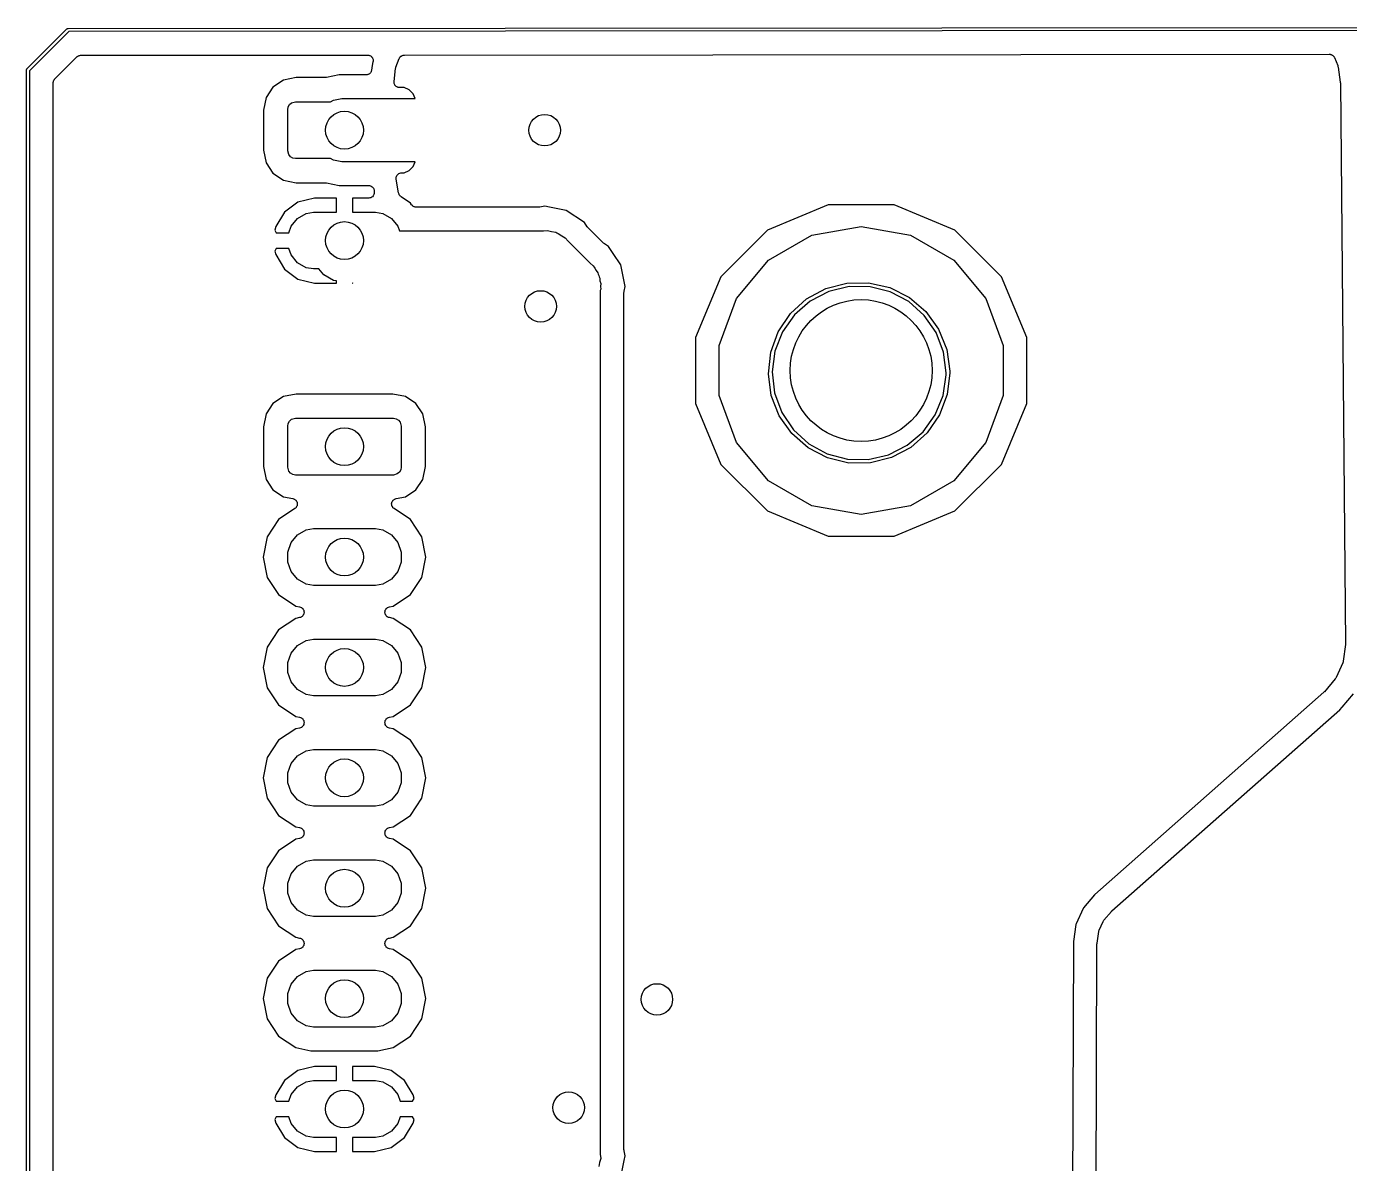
# Model space of a CAD drawing. Extents: x 81 to 161, y -172 to -32.
# Drawn here: x 81.48 to 123.44, y -67.94 to -31.89 of the extents above; entities that cross this region are included whole.
import ezdxf

# ---------------------------------------------------------------- set-up
doc = ezdxf.new("R2010")
doc.units = 0
doc.header["$MEASUREMENT"] = 0
doc.layers.add('BLACK', color=7, linetype='CONTINUOUS')

msp = doc.modelspace()

# ---------------------------------------------------------------- linework, layer by layer
at = {"layer": 'BLACK', "linetype": 'CONTINUOUS'}
for p, q in [((81.5002, -33.2371), (82.7671, -31.9702)), ((82.8247, -32.054), (81.584, -33.2947)), ((82.7671, -31.9702), (82.7713, -31.9651)), ((82.7713, -31.9651), (82.7771, -31.9618)), ((82.7771, -31.9618), (82.7825, -31.958)), ((82.7825, -31.958), (82.7847, -31.9574)), ((82.7847, -31.9574), (82.7866, -31.9563)), ((82.7866, -31.9563), (82.7931, -31.9551)), ((82.7931, -31.9551), (82.7996, -31.9534)), ((82.7996, -31.9534), (82.8062, -31.954)), ((82.8062, -31.954), (160.081, -31.8905)), ((160.063, -31.9905), (82.8247, -32.054)), ((82.3853, -33.5541), (83.0844, -32.8549)), ((83.0844, -32.8549), (83.0907, -32.8506)), ((83.0907, -32.8506), (83.0956, -32.8447)), ((83.0956, -32.8447), (83.1155, -32.8332)), ((83.1155, -32.8332), (83.1342, -32.8201)), ((83.1342, -32.8201), (83.1416, -32.8181)), ((83.1416, -32.8181), (83.1482, -32.8143)), ((83.1482, -32.8143), (83.1708, -32.8103)), ((83.1708, -32.8103), (83.1929, -32.8043)), ((83.1929, -32.8043), (83.2005, -32.805)), ((83.2005, -32.805), (83.208, -32.8037)), ((83.208, -32.8037), (92.3008, -32.7962)), ((92.3008, -32.7962), (92.3071, -32.7973)), ((92.3071, -32.7973), (92.3134, -32.7966)), ((92.3134, -32.7966), (92.3368, -32.8025)), ((92.3368, -32.8025), (92.3606, -32.8067)), ((92.3606, -32.8067), (92.3662, -32.8099)), ((92.3662, -32.8099), (92.3724, -32.8115)), ((92.3724, -32.8115), (92.3924, -32.825)), ((92.3924, -32.825), (92.4133, -32.837)), ((92.4133, -32.837), (92.4174, -32.8419)), ((92.4174, -32.8419), (92.4227, -32.8455)), ((92.4227, -32.8455), (92.4368, -32.8651)), ((92.4426, -33.1254), (92.4256, -33.2739)), ((92.4368, -32.8651), (92.4524, -32.8836)), ((92.4706, -33.0139), (92.4426, -33.1254)), ((92.4524, -32.8836), (92.4546, -32.8896)), ((92.4546, -32.8896), (92.4583, -32.8948)), ((92.4583, -32.8948), (92.4649, -32.918)), ((92.4649, -32.918), (92.4732, -32.9407)), ((92.4711, -33.0075), (92.4706, -33.0139)), ((92.4733, -33.0014), (92.4711, -33.0075)), ((92.4732, -32.9407), (92.4732, -32.9471)), ((92.4732, -32.9471), (92.475, -32.9532)), ((92.475, -32.9532), (92.4732, -32.9773)), ((92.4732, -32.9773), (92.4733, -33.0014)), ((93.1977, -33.1773), (93.3058, -32.9055)), ((93.3058, -32.9055), (93.3125, -32.8948)), ((93.3125, -32.8948), (93.3168, -32.8829)), ((93.3168, -32.8829), (93.3283, -32.8691)), ((93.3283, -32.8691), (93.3378, -32.8538)), ((93.3378, -32.8538), (93.3477, -32.846)), ((93.3477, -32.846), (93.3558, -32.8363)), ((93.3558, -32.8363), (93.3714, -32.8273)), ((93.3714, -32.8273), (93.3854, -32.8162)), ((93.3854, -32.8162), (93.3975, -32.8122)), ((93.3975, -32.8122), (93.4084, -32.8058)), ((93.4084, -32.8058), (93.4261, -32.8027)), ((93.4261, -32.8027), (93.4432, -32.7971)), ((93.4432, -32.7971), (93.4558, -32.7974)), ((93.4558, -32.7974), (93.4683, -32.7952)), ((93.4683, -32.7952), (122.795, -32.7711)), ((122.795, -32.7711), (122.806, -32.773)), ((122.806, -32.773), (122.817, -32.7725)), ((122.817, -32.7725), (122.835, -32.7783)), ((122.835, -32.7783), (122.855, -32.7816)), ((122.855, -32.7816), (122.864, -32.7871)), ((122.864, -32.7871), (122.875, -32.7904)), ((122.875, -32.7904), (122.89, -32.8022)), ((122.89, -32.8022), (122.907, -32.812)), ((122.907, -32.812), (122.914, -32.8204)), ((122.914, -32.8204), (122.923, -32.827)), ((122.923, -32.827), (122.934, -32.8435)), ((122.934, -32.8435), (122.946, -32.8585)), ((122.946, -32.8585), (122.95, -32.8688)), ((122.95, -32.8688), (122.956, -32.8781)), ((122.956, -32.8781), (123.064, -33.133)), ((123.064, -33.133), (123.069, -33.1551)), ((81.4834, -33.2696), (81.4851, -33.2632)), ((81.484, -33.2762), (81.4834, -33.2696)), ((81.484, -170.813), (81.484, -33.2762)), ((81.4851, -33.2632), (81.4863, -33.2566)), ((81.4863, -33.2566), (81.4874, -33.2547)), ((81.4874, -33.2547), (81.488, -33.2525)), ((81.488, -33.2525), (81.4918, -33.2471)), ((81.4918, -33.2471), (81.4951, -33.2414)), ((81.4951, -33.2414), (81.5002, -33.2371)), ((81.584, -33.2947), (81.584, -170.794)), ((82.3749, -33.5654), (82.3808, -33.5604)), ((82.3808, -33.5604), (82.3853, -33.5541)), ((90.0342, -33.5109), (89.6287, -33.5915)), ((90.9658, -33.5109), (90.0342, -33.5109)), ((90.9827, -33.5079), (90.9658, -33.5109)), ((90.9999, -33.5075), (90.9827, -33.5079)), ((91.3946, -33.429), (90.9999, -33.5075)), ((92.2518, -33.429), (91.3946, -33.429)), ((92.257, -33.4281), (92.2518, -33.429)), ((92.2624, -33.4287), (92.257, -33.4281)), ((92.2868, -33.4228), (92.2624, -33.4287)), ((92.3116, -33.4184), (92.2868, -33.4228)), ((92.3163, -33.4158), (92.3116, -33.4184)), ((92.3215, -33.4145), (92.3163, -33.4158)), ((92.3425, -33.4006), (92.3215, -33.4145)), ((92.3642, -33.3881), (92.3425, -33.4006)), ((92.3677, -33.3839), (92.3642, -33.3881)), ((92.3722, -33.381), (92.3677, -33.3839)), ((92.3871, -33.3608), (92.3722, -33.381)), ((92.4033, -33.3415), (92.3871, -33.3608)), ((92.4051, -33.3365), (92.4033, -33.3415)), ((92.4083, -33.3321), (92.4051, -33.3365)), ((92.4155, -33.308), (92.4083, -33.3321)), ((92.4241, -33.2844), (92.4155, -33.308)), ((92.4256, -33.2739), (92.4241, -33.279)), ((92.4241, -33.279), (92.4241, -33.2844)), ((93.1393, -33.6341), (93.1864, -33.2222)), ((93.1864, -33.2222), (93.193, -33.2)), ((93.193, -33.2), (93.1977, -33.1773)), ((123.069, -33.1551), (123.076, -33.1767)), ((123.076, -33.1767), (123.143, -33.6568)), ((82.334, -33.6779), (82.3353, -33.6703)), ((82.334, -170.411), (82.334, -33.6779)), ((82.3347, -33.6626), (82.3406, -33.6405)), ((82.3353, -33.6703), (82.3347, -33.6626)), ((82.3406, -33.6405), (82.3446, -33.618)), ((82.3446, -33.618), (82.3484, -33.6113)), ((82.3484, -33.6113), (82.3504, -33.6039)), ((82.3504, -33.6039), (82.3635, -33.5852)), ((82.3635, -33.5852), (82.3749, -33.5654)), ((89.2995, -33.8115), (89.0795, -34.1407)), ((89.6287, -33.5915), (89.2995, -33.8115)), ((93.1409, -33.6592), (93.1393, -33.6341)), ((93.1409, -33.6844), (93.1409, -33.6592)), ((93.1427, -33.6894), (93.1409, -33.6844)), ((93.143, -33.6948), (93.1427, -33.6894)), ((93.1531, -33.7179), (93.143, -33.6948)), ((93.1617, -33.7415), (93.1531, -33.7179)), ((93.1651, -33.7456), (93.1617, -33.7415)), ((93.1672, -33.7505), (93.1651, -33.7456)), ((93.1845, -33.7688), (93.1672, -33.7505)), ((93.2007, -33.7881), (93.1845, -33.7688)), ((93.2054, -33.7907), (93.2007, -33.7881)), ((93.2091, -33.7946), (93.2054, -33.7907)), ((93.2316, -33.8059), (93.2091, -33.7946)), ((93.2534, -33.8184), (93.2316, -33.8059)), ((93.2586, -33.8194), (93.2534, -33.8184)), ((93.2634, -33.8218), (93.2586, -33.8194)), ((93.2884, -33.8246), (93.2634, -33.8218)), ((93.3132, -33.829), (93.2884, -33.8246)), ((93.4565, -33.829), (93.3132, -33.829)), ((93.6219, -33.8975), (93.4565, -33.829)), ((93.7485, -34.0241), (93.6219, -33.8975)), ((123.143, -33.6568), (123.143, -33.6682)), ((123.143, -33.6682), (123.145, -33.6795)), ((123.145, -33.6795), (123.308, -51.4614)), ((89.0795, -34.1407), (88.9989, -34.5462)), ((89.7821, -34.4435), (89.8255, -34.3683)), ((89.8255, -34.3683), (89.892, -34.3125)), ((89.892, -34.3125), (90.017, -34.279)), ((90.017, -34.279), (91.1258, -34.279)), ((91.1258, -34.279), (91.2197, -34.2248)), ((91.2197, -34.2248), (91.4795, -34.179)), ((91.4795, -34.179), (93.8127, -34.179)), ((93.8127, -34.179), (93.7485, -34.0241)), ((88.9989, -34.5462), (88.9989, -35.8118)), ((89.767, -34.529), (89.7821, -34.4435)), ((89.767, -35.829), (89.767, -34.529)), ((88.9989, -35.8118), (89.0795, -36.2173)), ((89.8005, -35.954), (89.767, -35.829)), ((89.8563, -36.0205), (89.8005, -35.954)), ((89.9315, -36.0639), (89.8563, -36.0205)), ((90.017, -36.079), (89.9315, -36.0639)), ((91.1258, -36.079), (90.017, -36.079)), ((91.2197, -36.1332), (91.1258, -36.079)), ((89.0795, -36.2173), (89.2995, -36.5465)), ((91.4795, -36.179), (91.2197, -36.1332)), ((93.8127, -36.179), (91.4795, -36.179)), ((93.4565, -36.529), (93.6219, -36.4605)), ((93.6219, -36.4605), (93.7485, -36.3339)), ((93.7485, -36.3339), (93.8127, -36.179)), ((89.2995, -36.5465), (89.6287, -36.7665)), ((89.6287, -36.7665), (90.0342, -36.8471)), ((90.0342, -36.8471), (90.9658, -36.8471)), ((90.9658, -36.8471), (90.9827, -36.8501)), ((90.9827, -36.8501), (90.9999, -36.8505)), ((90.9999, -36.8505), (91.3946, -36.929)), ((93.2068, -36.7336), (93.207, -36.7036)), ((93.2802, -37.1612), (93.2068, -36.7336)), ((93.207, -36.6736), (93.2071, -36.6732)), ((93.207, -36.7036), (93.207, -36.6736)), ((93.2071, -36.6728), (93.2175, -36.6446)), ((93.2071, -36.6732), (93.2071, -36.6728)), ((93.2175, -36.6446), (93.2277, -36.6165)), ((93.2277, -36.6165), (93.228, -36.6162)), ((93.228, -36.6162), (93.2281, -36.6158)), ((93.2281, -36.6158), (93.2475, -36.5929)), ((93.2475, -36.5929), (93.2668, -36.5699)), ((93.2668, -36.5699), (93.2672, -36.5697)), ((93.2672, -36.5697), (93.2674, -36.5694)), ((93.2674, -36.5694), (93.2934, -36.5546)), ((93.2934, -36.5546), (93.3194, -36.5396)), ((93.3194, -36.5396), (93.3198, -36.5395)), ((93.3198, -36.5395), (93.3202, -36.5393)), ((93.3202, -36.5393), (93.3497, -36.5342)), ((93.3497, -36.5342), (93.3793, -36.529)), ((93.3793, -36.529), (93.4565, -36.529)), ((90.6136, -37.329), (90.0904, -37.4601)), ((91.317, -37.329), (90.6136, -37.329)), ((91.317, -37.779), (91.317, -37.329)), ((91.3946, -36.929), (92.3319, -36.929)), ((92.3405, -37.329), (91.817, -37.329)), ((91.817, -37.329), (91.817, -37.779)), ((92.3319, -36.929), (92.3323, -36.9291)), ((92.3323, -36.9291), (92.3327, -36.929)), ((92.3327, -36.929), (92.3621, -36.9343)), ((92.3702, -37.3238), (92.3405, -37.329)), ((92.3621, -36.9343), (92.3917, -36.9396)), ((92.3996, -37.3187), (92.3702, -37.3238)), ((92.3917, -36.9396), (92.3921, -36.9398)), ((92.3921, -36.9398), (92.3925, -36.9398)), ((92.3925, -36.9398), (92.4184, -36.9549)), ((92.3999, -37.3185), (92.3996, -37.3187)), ((92.4003, -37.3184), (92.3999, -37.3185)), ((92.4264, -37.3034), (92.4003, -37.3184)), ((92.4184, -36.9549), (92.4444, -36.9699)), ((92.4523, -37.2886), (92.4264, -37.3034)), ((92.4444, -36.9699), (92.4446, -36.9702)), ((92.4446, -36.9702), (92.445, -36.9705)), ((92.445, -36.9705), (92.4642, -36.9936)), ((92.4526, -37.2883), (92.4523, -37.2886)), ((92.453, -37.2881), (92.4526, -37.2883)), ((92.4723, -37.265), (92.453, -37.2881)), ((92.4642, -36.9936), (92.4834, -37.0165)), ((92.4916, -37.2422), (92.4723, -37.265)), ((92.4834, -37.0165), (92.4836, -37.0169)), ((92.4836, -37.0169), (92.4838, -37.0172)), ((92.4838, -37.0172), (92.494, -37.0455)), ((92.4918, -37.2418), (92.4916, -37.2422)), ((92.492, -37.2415), (92.4918, -37.2418)), ((92.5023, -37.2133), (92.492, -37.2415)), ((92.494, -37.0455), (92.5042, -37.0736)), ((92.5127, -37.1852), (92.5023, -37.2133)), ((92.5042, -37.0736), (92.5042, -37.074)), ((92.5042, -37.074), (92.5044, -37.0744)), ((92.5044, -37.0744), (92.5129, -37.1244)), ((92.5128, -37.1844), (92.5127, -37.1848)), ((92.5127, -37.1848), (92.5127, -37.1852)), ((92.5129, -37.1244), (92.5128, -37.1544)), ((92.5128, -37.1544), (92.5128, -37.1844)), ((93.2891, -37.186), (93.2802, -37.1612)), ((93.2969, -37.2112), (93.2891, -37.186)), ((93.3056, -37.2282), (93.2969, -37.2112)), ((93.314, -37.2394), (93.3056, -37.2282)), ((93.3202, -37.252), (93.314, -37.2394)), ((93.3322, -37.2634), (93.3202, -37.252)), ((93.3422, -37.2767), (93.3322, -37.2634)), ((93.354, -37.2843), (93.3422, -37.2767)), ((93.3641, -37.294), (93.354, -37.2843)), ((93.6566, -37.4894), (93.3641, -37.294)), ((90.0904, -37.4601), (89.6678, -37.7735)), ((93.6919, -37.5422), (93.6566, -37.4894)), ((93.709, -37.5601), (93.6919, -37.5422)), ((93.7249, -37.5791), (93.709, -37.5601)), ((93.7299, -37.5819), (93.7249, -37.5791)), ((93.7339, -37.5861), (93.7299, -37.5819)), ((93.7561, -37.5971), (93.7339, -37.5861)), ((93.7775, -37.6094), (93.7561, -37.5971)), ((93.7832, -37.6105), (93.7775, -37.6094)), ((93.7884, -37.613), (93.7832, -37.6105)), ((93.813, -37.6157), (93.7884, -37.613)), ((93.8374, -37.62), (93.813, -37.6157)), ((97.7274, -37.62), (93.8374, -37.62)), ((97.7444, -37.617), (97.7274, -37.62)), ((97.7616, -37.6166), (97.7444, -37.617)), ((97.917, -37.5857), (97.7616, -37.6166)), ((98.0724, -37.6166), (97.917, -37.5857)), ((98.5998, -37.7215), (98.0724, -37.6166)), ((98.0724, -37.6166), (98.0724, -37.6166)), ((99.1787, -38.1083), (98.5998, -37.7215)), ((106.906, -37.549), (104.976, -38.3483)), ((108.994, -37.549), (106.906, -37.549)), ((110.924, -38.3483), (108.994, -37.549)), ((89.6678, -37.7735), (89.3919, -38.234)), ((89.8756, -38.2221), (90.0796, -37.9789)), ((90.0796, -37.9789), (90.3544, -37.8202)), ((90.3544, -37.8202), (90.5883, -37.779)), ((90.5883, -37.779), (91.317, -37.779)), ((91.817, -37.779), (92.5457, -37.779)), ((92.5457, -37.779), (92.7796, -37.8202)), ((92.7796, -37.8202), (93.0544, -37.9789)), ((93.0544, -37.9789), (93.2584, -38.2221)), ((99.2667, -38.2401), (99.1787, -38.1083)), ((89.3919, -38.234), (89.3614, -38.3458)), ((89.3614, -38.3458), (89.4055, -38.429)), ((89.4055, -38.429), (89.8002, -38.429)), ((89.8002, -38.429), (89.8756, -38.2221)), ((93.2584, -38.2221), (93.3123, -38.37)), ((93.3123, -38.37), (97.8734, -38.37)), ((97.8734, -38.37), (98.0055, -38.3584)), ((98.0055, -38.3584), (98.1336, -38.3928)), ((98.1336, -38.3928), (98.2643, -38.4158)), ((98.2643, -38.4158), (98.303, -38.4382)), ((98.303, -38.4382), (98.3461, -38.4497)), ((98.3461, -38.4497), (98.4548, -38.5258)), ((98.4548, -38.5258), (98.5697, -38.5921)), ((98.5697, -38.5921), (98.655, -38.6938)), ((99.2786, -38.2525), (99.2667, -38.2401)), ((99.2885, -38.2666), (99.2786, -38.2525)), ((99.7824, -38.7605), (99.2885, -38.2666)), ((104.976, -38.3483), (103.499, -39.8251)), ((105.013, -39.2986), (106.387, -38.5052)), ((106.387, -38.5052), (107.95, -38.2296)), ((107.95, -38.2296), (109.513, -38.5052)), ((109.513, -38.5052), (110.887, -39.2986)), ((112.401, -39.8251), (110.924, -38.3483)), ((89.4055, -38.929), (89.3614, -39.0122)), ((89.3614, -39.0122), (89.3919, -39.124)), ((89.8002, -38.929), (89.4055, -38.929)), ((89.8756, -39.1359), (89.8002, -38.929)), ((98.655, -38.6938), (99.3552, -39.394)), ((99.7965, -38.7704), (99.7824, -38.7605)), ((99.8089, -38.7823), (99.7965, -38.7704)), ((99.9407, -38.8703), (99.8089, -38.7823)), ((100.085, -39.0862), (99.9407, -38.8703)), ((89.3919, -39.124), (89.6678, -39.5845)), ((90.0796, -39.3791), (89.8756, -39.1359)), ((90.3544, -39.5378), (90.0796, -39.3791)), ((99.3552, -39.394), (99.4569, -39.4793)), ((100.327, -39.4492), (100.085, -39.0862)), ((103.993, -40.5143), (105.013, -39.2986)), ((110.887, -39.2986), (111.907, -40.5143)), ((89.6678, -39.5845), (90.0904, -39.8979)), ((90.5883, -39.579), (90.3544, -39.5378)), ((90.7567, -39.579), (90.5883, -39.579)), ((90.9143, -39.7669), (90.7567, -39.579)), ((91.2197, -39.9432), (90.9143, -39.7669)), ((99.4569, -39.4793), (99.4792, -39.518)), ((99.4792, -39.518), (99.5108, -39.5496)), ((99.5108, -39.5496), (99.5483, -39.6301)), ((99.5483, -39.6301), (99.5993, -39.7029)), ((99.5993, -39.7029), (99.6109, -39.746)), ((99.6109, -39.746), (99.6332, -39.7847)), ((99.6332, -39.7847), (99.6409, -39.8287)), ((99.6409, -39.8287), (99.6598, -39.8692)), ((100.463, -40.132), (100.327, -39.4492)), ((103.499, -39.8251), (102.7, -41.7547)), ((113.2, -41.7547), (112.401, -39.8251)), ((90.0904, -39.8979), (90.6136, -40.029)), ((90.6136, -40.029), (91.317, -40.029)), ((91.317, -39.9603), (91.2197, -39.9432)), ((91.317, -40.029), (91.317, -39.9603)), ((91.8278, -40.029), (91.817, -40.0182)), ((91.817, -40.0182), (91.817, -40.029)), ((91.817, -40.029), (91.8278, -40.029)), ((99.6598, -39.8692), (99.6676, -39.9577)), ((99.6676, -39.9577), (99.6906, -40.0435)), ((99.6906, -40.2205), (99.679, -40.2636)), ((99.679, -40.2636), (99.679, -67.6474)), ((99.6906, -40.0435), (99.6828, -40.132)), ((99.6828, -40.132), (99.6906, -40.2205)), ((100.432, -40.2874), (100.463, -40.132)), ((106.221, -40.5301), (106.828, -40.2004)), ((106.828, -40.2004), (107.496, -40.0251)), ((107.57, -40.1368), (106.926, -40.2913)), ((107.496, -40.0251), (108.187, -40.0143)), ((108.232, -40.1402), (107.57, -40.1368)), ((108.187, -40.0143), (108.861, -40.1685)), ((108.874, -40.3015), (108.232, -40.1402)), ((108.861, -40.1685), (109.478, -40.4789)), ((100.429, -40.3216), (100.432, -40.3046)), ((100.429, -67.5014), (100.429, -40.3216)), ((100.432, -40.3046), (100.432, -40.2874)), ((103.45, -42.0055), (103.993, -40.5143)), ((105.71, -40.9951), (106.221, -40.5301)), ((106.338, -40.595), (105.839, -41.0302)), ((106.926, -40.2913), (106.338, -40.595)), ((109.459, -40.6113), (108.874, -40.3015)), ((109.953, -41.0518), (109.459, -40.6113)), ((109.478, -40.4789), (110.003, -40.9276)), ((111.907, -40.5143), (112.45, -42.0055)), ((105.324, -41.5686), (105.71, -40.9951)), ((105.839, -41.0302), (105.458, -41.5719)), ((110.328, -41.5974), (109.953, -41.0518)), ((110.003, -40.9276), (110.406, -41.4887)), ((110.406, -41.4887), (110.664, -42.1298)), ((102.7, -41.7547), (102.7, -43.8433)), ((105.087, -42.2174), (105.324, -41.5686)), ((105.458, -41.5719), (105.218, -42.1888)), ((110.562, -42.2167), (110.328, -41.5974)), ((113.2, -43.8433), (113.2, -41.7547)), ((103.45, -43.5925), (103.45, -42.0055)), ((105.011, -42.9041), (105.087, -42.2174)), ((105.218, -42.1888), (105.131, -42.8452)), ((110.642, -42.874), (110.562, -42.2167)), ((110.664, -42.1298), (110.761, -42.8138)), ((112.45, -42.0055), (112.45, -43.5925)), ((105.101, -43.5891), (105.011, -42.9041)), ((105.131, -42.8452), (105.204, -43.5032)), ((110.548, -43.5872), (110.641, -42.9317)), ((110.641, -42.9317), (110.642, -42.874)), ((110.762, -42.874), (110.679, -43.5599)), ((110.761, -42.8138), (110.762, -42.874)), ((89.6287, -43.6245), (89.2995, -43.8445)), ((90.0342, -43.5439), (89.6287, -43.6245)), ((93.0998, -43.5439), (90.0342, -43.5439)), ((93.5053, -43.6245), (93.0998, -43.5439)), ((93.8345, -43.8445), (93.5053, -43.6245)), ((103.993, -45.0837), (103.45, -43.5925)), ((105.352, -44.2329), (105.101, -43.5891)), ((105.204, -43.5032), (105.431, -44.125)), ((110.301, -44.2015), (110.548, -43.5872)), ((110.679, -43.5599), (110.435, -44.2062)), ((112.45, -43.5925), (111.907, -45.0837)), ((89.2995, -43.8445), (89.0795, -44.1737)), ((94.0545, -44.1737), (93.8345, -43.8445)), ((102.7, -43.8433), (103.499, -45.7729)), ((112.401, -45.7729), (113.2, -43.8433)), ((89.0795, -44.1737), (88.9989, -44.5792)), ((89.7821, -44.4765), (89.8255, -44.4013)), ((89.8255, -44.4013), (89.892, -44.3455)), ((89.892, -44.3455), (90.017, -44.312)), ((90.017, -44.312), (93.117, -44.312)), ((93.117, -44.312), (93.2025, -44.3271)), ((93.2025, -44.3271), (93.2777, -44.3705)), ((93.2777, -44.3705), (93.3335, -44.437)), ((93.3335, -44.437), (93.367, -44.562)), ((94.1351, -44.5792), (94.0545, -44.1737)), ((105.75, -44.7981), (105.352, -44.2329)), ((105.431, -44.125), (105.801, -44.6745)), ((109.915, -44.7392), (110.301, -44.2015)), ((110.435, -44.2062), (110.043, -44.7756)), ((88.9989, -44.5792), (88.9989, -45.8448)), ((89.767, -44.562), (89.7821, -44.4765)), ((89.767, -45.862), (89.767, -44.562)), ((93.367, -44.562), (93.367, -45.862)), ((94.1351, -45.8448), (94.1351, -44.5792)), ((106.27, -45.2523), (105.75, -44.7981)), ((105.801, -44.6745), (106.29, -45.1201)), ((109.411, -45.1692), (109.915, -44.7392)), ((110.043, -44.7756), (109.528, -45.2353)), ((105.013, -46.2994), (103.993, -45.0837)), ((106.884, -45.5692), (106.27, -45.2523)), ((106.29, -45.1201), (106.872, -45.436)), ((108.82, -45.4666), (109.411, -45.1692)), ((109.528, -45.2353), (108.917, -45.5586)), ((111.907, -45.0837), (110.887, -46.2994)), ((106.872, -45.436), (107.513, -45.604)), ((107.556, -45.7305), (106.884, -45.5692)), ((107.513, -45.604), (108.175, -45.6144)), ((108.247, -45.7269), (107.556, -45.7305)), ((108.175, -45.6144), (108.82, -45.4666)), ((108.917, -45.5586), (108.247, -45.7269)), ((88.9989, -45.8448), (89.0795, -46.2503)), ((89.8005, -45.987), (89.767, -45.862)), ((89.8563, -46.0535), (89.8005, -45.987)), ((89.9315, -46.0969), (89.8563, -46.0535)), ((90.017, -46.112), (89.9315, -46.0969)), ((93.117, -46.112), (90.017, -46.112)), ((93.242, -46.0785), (93.117, -46.112)), ((93.3085, -46.0227), (93.242, -46.0785)), ((93.3519, -45.9475), (93.3085, -46.0227)), ((93.367, -45.862), (93.3519, -45.9475)), ((94.0545, -46.2503), (94.1351, -45.8448)), ((103.499, -45.7729), (104.976, -47.2497)), ((110.924, -47.2497), (112.401, -45.7729)), ((89.0795, -46.2503), (89.2995, -46.5795)), ((93.8345, -46.5795), (94.0545, -46.2503)), ((106.387, -47.0928), (105.013, -46.2994)), ((110.887, -46.2994), (109.513, -47.0928)), ((89.2995, -46.5795), (89.6287, -46.7995)), ((89.6287, -46.7995), (89.9315, -46.8597)), ((89.9315, -46.8597), (89.9528, -46.868)), ((89.9528, -46.868), (89.9748, -46.8744)), ((89.9748, -46.8744), (89.981, -46.8789)), ((89.981, -46.8789), (89.9882, -46.8817)), ((89.9882, -46.8817), (90.0054, -46.8968)), ((90.0054, -46.8968), (90.0238, -46.9103)), ((90.0238, -46.9103), (90.0281, -46.9167)), ((90.0281, -46.9167), (90.0339, -46.9218)), ((90.0339, -46.9218), (90.0449, -46.9418)), ((90.0449, -46.9418), (90.0576, -46.9608)), ((90.0576, -46.9608), (90.0594, -46.9683)), ((90.0594, -46.9683), (90.0631, -46.9751)), ((90.0631, -46.9751), (90.0666, -46.9977)), ((93.0674, -46.9977), (93.0709, -46.9751)), ((93.0709, -46.9751), (93.0746, -46.9683)), ((93.0746, -46.9683), (93.0764, -46.9608)), ((93.0764, -46.9608), (93.0891, -46.9418)), ((93.0891, -46.9418), (93.1001, -46.9218)), ((93.1001, -46.9218), (93.1059, -46.9167)), ((93.1059, -46.9167), (93.1102, -46.9103)), ((93.1102, -46.9103), (93.1286, -46.8968)), ((93.1286, -46.8968), (93.1458, -46.8817)), ((93.1458, -46.8817), (93.153, -46.8789)), ((93.153, -46.8789), (93.1592, -46.8744)), ((93.1592, -46.8744), (93.1812, -46.868)), ((93.1812, -46.868), (93.2025, -46.8597)), ((93.2025, -46.8597), (93.5053, -46.7995)), ((93.5053, -46.7995), (93.8345, -46.5795)), ((89.9946, -47.1768), (89.4774, -47.5224)), ((90.0111, -47.161), (89.9946, -47.1768)), ((90.029, -47.1467), (90.0111, -47.161)), ((90.033, -47.1401), (90.029, -47.1467)), ((90.0385, -47.1348), (90.033, -47.1401)), ((90.0486, -47.1143), (90.0385, -47.1348)), ((90.0605, -47.0948), (90.0486, -47.1143)), ((90.062, -47.0872), (90.0605, -47.0948)), ((90.0654, -47.0803), (90.062, -47.0872)), ((90.0679, -47.0576), (90.0654, -47.0803)), ((90.0666, -46.9977), (90.072, -47.0199)), ((90.0723, -47.0351), (90.0679, -47.0576)), ((90.072, -47.0199), (90.0712, -47.0275)), ((90.0712, -47.0275), (90.0723, -47.0351)), ((93.0617, -47.0351), (93.0628, -47.0275)), ((93.0661, -47.0576), (93.0617, -47.0351)), ((93.062, -47.0199), (93.0674, -46.9977)), ((93.0628, -47.0275), (93.062, -47.0199)), ((93.0686, -47.0803), (93.0661, -47.0576)), ((93.072, -47.0872), (93.0686, -47.0803)), ((93.0735, -47.0948), (93.072, -47.0872)), ((93.0854, -47.1143), (93.0735, -47.0948)), ((93.0955, -47.1348), (93.0854, -47.1143)), ((93.101, -47.1401), (93.0955, -47.1348)), ((93.105, -47.1467), (93.101, -47.1401)), ((93.1229, -47.161), (93.105, -47.1467)), ((93.1394, -47.1768), (93.1229, -47.161)), ((93.6566, -47.5224), (93.1394, -47.1768)), ((104.976, -47.2497), (106.906, -48.049)), ((107.95, -47.3684), (106.387, -47.0928)), ((109.513, -47.0928), (107.95, -47.3684)), ((108.994, -48.049), (110.924, -47.2497)), ((89.4774, -47.5224), (89.1127, -48.0682)), ((90.3544, -47.8532), (90.5883, -47.812)), ((90.5883, -47.812), (92.5457, -47.812)), ((92.5457, -47.812), (92.7796, -47.8532)), ((94.0213, -48.0682), (93.6566, -47.5224)), ((89.1127, -48.0682), (88.9847, -48.712)), ((89.8756, -48.2551), (90.0796, -48.0119)), ((90.0796, -48.0119), (90.3544, -47.8532)), ((92.7796, -47.8532), (93.0544, -48.0119)), ((93.0544, -48.0119), (93.2584, -48.2551)), ((94.1493, -48.712), (94.0213, -48.0682)), ((106.906, -48.049), (108.994, -48.049)), ((89.767, -48.5533), (89.8756, -48.2551)), ((89.767, -48.8707), (89.767, -48.5533)), ((93.2584, -48.2551), (93.367, -48.5533)), ((93.367, -48.5533), (93.367, -48.8707)), ((88.9847, -48.712), (89.1127, -49.3558)), ((89.8756, -49.1689), (89.767, -48.8707)), ((93.367, -48.8707), (93.2584, -49.1689)), ((94.0213, -49.3558), (94.1493, -48.712)), ((89.1127, -49.3558), (89.4774, -49.9016)), ((90.0796, -49.4121), (89.8756, -49.1689)), ((90.3544, -49.5708), (90.0796, -49.4121)), ((93.0544, -49.4121), (92.7796, -49.5708)), ((93.2584, -49.1689), (93.0544, -49.4121)), ((93.6566, -49.9016), (94.0213, -49.3558)), ((89.4774, -49.9016), (90.0232, -50.2663)), ((90.5883, -49.612), (90.3544, -49.5708)), ((92.5457, -49.612), (90.5883, -49.612)), ((92.7796, -49.5708), (92.5457, -49.612)), ((93.1108, -50.2663), (93.6566, -49.9016)), ((90.0232, -50.2663), (90.1443, -50.2904)), ((90.1443, -50.2904), (90.1692, -50.3)), ((90.1692, -50.3), (90.1944, -50.3086)), ((90.1944, -50.3086), (90.1974, -50.311)), ((90.1974, -50.311), (90.201, -50.3124)), ((90.201, -50.3124), (90.221, -50.33)), ((90.221, -50.33), (90.2418, -50.3466)), ((92.8922, -50.3466), (92.913, -50.33)), ((92.913, -50.33), (92.933, -50.3124)), ((92.933, -50.3124), (92.9366, -50.311)), ((92.9366, -50.311), (92.9396, -50.3086)), ((92.9396, -50.3086), (92.9648, -50.3)), ((92.9648, -50.3), (92.9897, -50.2904)), ((92.9897, -50.2904), (93.1108, -50.2663)), ((90.0232, -50.6577), (89.4774, -51.0224)), ((90.1443, -50.6336), (90.0232, -50.6577)), ((90.1692, -50.624), (90.1443, -50.6336)), ((90.1944, -50.6154), (90.1692, -50.624)), ((90.1974, -50.613), (90.1944, -50.6154)), ((90.201, -50.6116), (90.1974, -50.613)), ((90.221, -50.594), (90.201, -50.6116)), ((90.2418, -50.5774), (90.221, -50.594)), ((90.2418, -50.3466), (90.2438, -50.3499)), ((90.2438, -50.5741), (90.2418, -50.5774)), ((90.2438, -50.3499), (90.2467, -50.3525)), ((90.2467, -50.5715), (90.2438, -50.5741)), ((90.2467, -50.3525), (90.2595, -50.3758)), ((90.2595, -50.5482), (90.2467, -50.5715)), ((90.2595, -50.3758), (90.2733, -50.3986)), ((90.2733, -50.5254), (90.2595, -50.5482)), ((90.2733, -50.3986), (90.2741, -50.4024)), ((90.2741, -50.5216), (90.2733, -50.5254)), ((90.2741, -50.4024), (90.2759, -50.4057)), ((90.2759, -50.5183), (90.2741, -50.5216)), ((90.2759, -50.4057), (90.28, -50.4321)), ((90.28, -50.4919), (90.2759, -50.5183)), ((90.28, -50.4321), (90.2852, -50.4582)), ((90.2852, -50.4658), (90.28, -50.4919)), ((90.2852, -50.4582), (90.2846, -50.462)), ((90.2846, -50.462), (90.2852, -50.4658)), ((92.8488, -50.4582), (92.854, -50.4321)), ((92.8494, -50.462), (92.8488, -50.4582)), ((92.8488, -50.4658), (92.8494, -50.462)), ((92.854, -50.4919), (92.8488, -50.4658)), ((92.854, -50.4321), (92.8581, -50.4057)), ((92.8581, -50.5183), (92.854, -50.4919)), ((92.8581, -50.4057), (92.8599, -50.4024)), ((92.8599, -50.5216), (92.8581, -50.5183)), ((92.8599, -50.4024), (92.8607, -50.3986)), ((92.8607, -50.5254), (92.8599, -50.5216)), ((92.8607, -50.3986), (92.8745, -50.3758)), ((92.8745, -50.5482), (92.8607, -50.5254)), ((92.8745, -50.3758), (92.8873, -50.3525)), ((92.8873, -50.5715), (92.8745, -50.5482)), ((92.8873, -50.3525), (92.8902, -50.3499)), ((92.8902, -50.5741), (92.8873, -50.5715)), ((92.8902, -50.3499), (92.8922, -50.3466)), ((92.8922, -50.5774), (92.8902, -50.5741)), ((92.913, -50.594), (92.8922, -50.5774)), ((92.933, -50.6116), (92.913, -50.594)), ((92.9366, -50.613), (92.933, -50.6116)), ((92.9396, -50.6154), (92.9366, -50.613)), ((92.9648, -50.624), (92.9396, -50.6154)), ((92.9897, -50.6336), (92.9648, -50.624)), ((93.1108, -50.6577), (92.9897, -50.6336)), ((93.6566, -51.0224), (93.1108, -50.6577)), ((89.4774, -51.0224), (89.1127, -51.5682)), ((94.0213, -51.5682), (93.6566, -51.0224)), ((89.1127, -51.5682), (88.9847, -52.212)), ((89.8756, -51.7551), (90.0796, -51.5119)), ((90.0796, -51.5119), (90.3544, -51.3532)), ((90.3544, -51.3532), (90.5883, -51.312)), ((90.5883, -51.312), (92.5457, -51.312)), ((92.5457, -51.312), (92.7796, -51.3532)), ((92.7796, -51.3532), (93.0544, -51.5119)), ((93.0544, -51.5119), (93.2584, -51.7551)), ((94.1493, -52.212), (94.0213, -51.5682)), ((123.307, -51.4863), (123.236, -52.0133)), ((123.308, -51.4614), (123.306, -51.4738)), ((123.306, -51.4738), (123.307, -51.4863)), ((89.767, -52.0533), (89.8756, -51.7551)), ((93.2584, -51.7551), (93.367, -52.0533)), ((123.236, -52.0133), (123.229, -52.037)), ((88.9847, -52.212), (89.1127, -52.8558)), ((89.767, -52.3707), (89.767, -52.0533)), ((89.8756, -52.6689), (89.767, -52.3707)), ((93.367, -52.3707), (93.2584, -52.6689)), ((93.367, -52.0533), (93.367, -52.3707)), ((94.0213, -52.8558), (94.1493, -52.212)), ((123.222, -52.0612), (123.011, -52.5353)), ((123.229, -52.037), (123.222, -52.0612)), ((89.1127, -52.8558), (89.4774, -53.4016)), ((90.0796, -52.9121), (89.8756, -52.6689)), ((93.2584, -52.6689), (93.0544, -52.9121)), ((93.6566, -53.4016), (94.0213, -52.8558)), ((122.985, -52.5775), (122.64, -52.9824)), ((122.997, -52.556), (122.985, -52.5775)), ((123.011, -52.5353), (122.997, -52.556)), ((90.3544, -53.0708), (90.0796, -52.9121)), ((90.5883, -53.112), (90.3544, -53.0708)), ((92.5457, -53.112), (90.5883, -53.112)), ((92.7796, -53.0708), (92.5457, -53.112)), ((93.0544, -52.9121), (92.7796, -53.0708)), ((122.623, -53.0003), (115.36, -59.4088)), ((122.63, -52.9904), (122.623, -53.0003)), ((122.64, -52.9824), (122.63, -52.9904)), ((123.207, -53.4732), (123.564, -53.0539)), ((89.4774, -53.4016), (90.0232, -53.7663)), ((93.1108, -53.7663), (93.6566, -53.4016)), ((115.9, -59.9321), (123.123, -53.5585)), ((123.123, -53.5585), (123.207, -53.4732)), ((90.0232, -53.7663), (90.1443, -53.7904)), ((90.1443, -53.7904), (90.1692, -53.8)), ((90.1692, -53.8), (90.1944, -53.8086)), ((90.1944, -54.1154), (90.1692, -54.124)), ((90.1944, -53.8086), (90.1974, -53.811)), ((90.1974, -54.113), (90.1944, -54.1154)), ((90.1974, -53.811), (90.201, -53.8124)), ((90.201, -54.1116), (90.1974, -54.113)), ((90.201, -53.8124), (90.221, -53.83)), ((90.221, -54.094), (90.201, -54.1116)), ((90.221, -53.83), (90.2418, -53.8466)), ((90.2418, -54.0774), (90.221, -54.094)), ((90.2418, -53.8466), (90.2438, -53.8499)), ((90.2438, -54.0741), (90.2418, -54.0774)), ((90.2438, -53.8499), (90.2467, -53.8525)), ((90.2467, -54.0715), (90.2438, -54.0741)), ((90.2467, -53.8525), (90.2595, -53.8758)), ((90.2595, -54.0482), (90.2467, -54.0715)), ((90.2595, -53.8758), (90.2733, -53.8986)), ((90.2733, -54.0254), (90.2595, -54.0482)), ((90.2733, -53.8986), (90.2741, -53.9024)), ((90.2741, -54.0216), (90.2733, -54.0254)), ((90.2741, -53.9024), (90.2759, -53.9057)), ((90.2759, -54.0183), (90.2741, -54.0216)), ((90.2759, -53.9057), (90.28, -53.9321)), ((90.28, -53.9919), (90.2759, -54.0183)), ((90.28, -53.9321), (90.2852, -53.9582)), ((90.2852, -53.9658), (90.28, -53.9919)), ((90.2852, -53.9582), (90.2846, -53.962)), ((90.2846, -53.962), (90.2852, -53.9658)), ((92.8488, -53.9582), (92.854, -53.9321)), ((92.8494, -53.962), (92.8488, -53.9582)), ((92.8488, -53.9658), (92.8494, -53.962)), ((92.854, -53.9919), (92.8488, -53.9658)), ((92.854, -53.9321), (92.8581, -53.9057)), ((92.8581, -54.0183), (92.854, -53.9919)), ((92.8581, -53.9057), (92.8599, -53.9024)), ((92.8599, -54.0216), (92.8581, -54.0183)), ((92.8599, -53.9024), (92.8607, -53.8986)), ((92.8607, -54.0254), (92.8599, -54.0216)), ((92.8607, -53.8986), (92.8745, -53.8758)), ((92.8745, -54.0482), (92.8607, -54.0254)), ((92.8745, -53.8758), (92.8873, -53.8525)), ((92.8873, -54.0715), (92.8745, -54.0482)), ((92.8873, -53.8525), (92.8902, -53.8499)), ((92.8902, -54.0741), (92.8873, -54.0715)), ((92.8902, -53.8499), (92.8922, -53.8466)), ((92.8922, -54.0774), (92.8902, -54.0741)), ((92.8922, -53.8466), (92.913, -53.83)), ((92.913, -54.094), (92.8922, -54.0774)), ((92.913, -53.83), (92.933, -53.8124)), ((92.933, -54.1116), (92.913, -54.094)), ((92.933, -53.8124), (92.9366, -53.811)), ((92.9366, -54.113), (92.933, -54.1116)), ((92.9366, -53.811), (92.9396, -53.8086)), ((92.9396, -54.1154), (92.9366, -54.113)), ((92.9396, -53.8086), (92.9648, -53.8)), ((92.9648, -54.124), (92.9396, -54.1154)), ((92.9648, -53.8), (92.9897, -53.7904)), ((92.9897, -53.7904), (93.1108, -53.7663)), ((89.4774, -54.5224), (89.1127, -55.0682)), ((90.0232, -54.1577), (89.4774, -54.5224)), ((90.1443, -54.1336), (90.0232, -54.1577)), ((90.1692, -54.124), (90.1443, -54.1336)), ((92.9897, -54.1336), (92.9648, -54.124)), ((93.1108, -54.1577), (92.9897, -54.1336)), ((93.6566, -54.5224), (93.1108, -54.1577)), ((94.0213, -55.0682), (93.6566, -54.5224)), ((90.0796, -55.0119), (90.3544, -54.8532)), ((90.3544, -54.8532), (90.5883, -54.812)), ((90.5883, -54.812), (92.5457, -54.812)), ((92.5457, -54.812), (92.7796, -54.8532)), ((92.7796, -54.8532), (93.0544, -55.0119)), ((89.1127, -55.0682), (88.9847, -55.712)), ((89.767, -55.5533), (89.8756, -55.2551)), ((89.8756, -55.2551), (90.0796, -55.0119)), ((93.0544, -55.0119), (93.2584, -55.2551)), ((93.2584, -55.2551), (93.367, -55.5533)), ((94.1493, -55.712), (94.0213, -55.0682)), ((88.9847, -55.712), (89.1127, -56.3558)), ((89.767, -55.8707), (89.767, -55.5533)), ((93.367, -55.5533), (93.367, -55.8707)), ((94.0213, -56.3558), (94.1493, -55.712)), ((89.8756, -56.1689), (89.767, -55.8707)), ((90.0796, -56.4121), (89.8756, -56.1689)), ((93.2584, -56.1689), (93.0544, -56.4121)), ((93.367, -55.8707), (93.2584, -56.1689)), ((89.1127, -56.3558), (89.4774, -56.9016)), ((90.3544, -56.5708), (90.0796, -56.4121)), ((90.5883, -56.612), (90.3544, -56.5708)), ((92.5457, -56.612), (90.5883, -56.612)), ((92.7796, -56.5708), (92.5457, -56.612)), ((93.0544, -56.4121), (92.7796, -56.5708)), ((93.6566, -56.9016), (94.0213, -56.3558)), ((89.4774, -56.9016), (90.0232, -57.2663)), ((93.1108, -57.2663), (93.6566, -56.9016)), ((90.0232, -57.2663), (90.1443, -57.2904)), ((90.1443, -57.2904), (90.1692, -57.3)), ((90.1692, -57.3), (90.1944, -57.3086)), ((90.1944, -57.3086), (90.1974, -57.311)), ((90.1974, -57.311), (90.201, -57.3124)), ((90.201, -57.3124), (90.221, -57.33)), ((90.221, -57.33), (90.2418, -57.3466)), ((90.2418, -57.3466), (90.2438, -57.3499)), ((90.2438, -57.3499), (90.2467, -57.3525)), ((90.2467, -57.3525), (90.2595, -57.3758)), ((90.2595, -57.3758), (90.2733, -57.3986)), ((90.2733, -57.3986), (90.2741, -57.4024)), ((90.2741, -57.4024), (90.2759, -57.4057)), ((90.2759, -57.4057), (90.28, -57.4321)), ((90.28, -57.4321), (90.2852, -57.4582)), ((90.2852, -57.4658), (90.28, -57.4919)), ((90.2852, -57.4582), (90.2846, -57.462)), ((90.2846, -57.462), (90.2852, -57.4658)), ((92.8488, -57.4582), (92.854, -57.4321)), ((92.8494, -57.462), (92.8488, -57.4582)), ((92.8488, -57.4658), (92.8494, -57.462)), ((92.854, -57.4919), (92.8488, -57.4658)), ((92.854, -57.4321), (92.8581, -57.4057)), ((92.8581, -57.4057), (92.8599, -57.4024)), ((92.8599, -57.4024), (92.8607, -57.3986)), ((92.8607, -57.3986), (92.8745, -57.3758)), ((92.8745, -57.3758), (92.8873, -57.3525)), ((92.8873, -57.3525), (92.8902, -57.3499)), ((92.8902, -57.3499), (92.8922, -57.3466)), ((92.8922, -57.3466), (92.913, -57.33)), ((92.913, -57.33), (92.933, -57.3124)), ((92.933, -57.3124), (92.9366, -57.311)), ((92.9366, -57.311), (92.9396, -57.3086)), ((92.9396, -57.3086), (92.9648, -57.3)), ((92.9648, -57.3), (92.9897, -57.2904)), ((92.9897, -57.2904), (93.1108, -57.2663)), ((90.0232, -57.6577), (89.4774, -58.0224)), ((90.1443, -57.6336), (90.0232, -57.6577)), ((90.1692, -57.624), (90.1443, -57.6336)), ((90.1944, -57.6154), (90.1692, -57.624)), ((90.1974, -57.613), (90.1944, -57.6154)), ((90.201, -57.6116), (90.1974, -57.613)), ((90.221, -57.594), (90.201, -57.6116)), ((90.2418, -57.5774), (90.221, -57.594)), ((90.2438, -57.5741), (90.2418, -57.5774)), ((90.2467, -57.5715), (90.2438, -57.5741)), ((90.2595, -57.5482), (90.2467, -57.5715)), ((90.2733, -57.5254), (90.2595, -57.5482)), ((90.2741, -57.5216), (90.2733, -57.5254)), ((90.2759, -57.5183), (90.2741, -57.5216)), ((90.28, -57.4919), (90.2759, -57.5183)), ((92.8581, -57.5183), (92.854, -57.4919)), ((92.8599, -57.5216), (92.8581, -57.5183)), ((92.8607, -57.5254), (92.8599, -57.5216)), ((92.8745, -57.5482), (92.8607, -57.5254)), ((92.8873, -57.5715), (92.8745, -57.5482)), ((92.8902, -57.5741), (92.8873, -57.5715)), ((92.8922, -57.5774), (92.8902, -57.5741)), ((92.913, -57.594), (92.8922, -57.5774)), ((92.933, -57.6116), (92.913, -57.594)), ((92.9366, -57.613), (92.933, -57.6116)), ((92.9396, -57.6154), (92.9366, -57.613)), ((92.9648, -57.624), (92.9396, -57.6154)), ((92.9897, -57.6336), (92.9648, -57.624)), ((93.1108, -57.6577), (92.9897, -57.6336)), ((93.6566, -58.0224), (93.1108, -57.6577)), ((89.4774, -58.0224), (89.1127, -58.5682)), ((90.3544, -58.3532), (90.5883, -58.312)), ((90.5883, -58.312), (92.5457, -58.312)), ((92.5457, -58.312), (92.7796, -58.3532)), ((94.0213, -58.5682), (93.6566, -58.0224)), ((89.1127, -58.5682), (88.9847, -59.212)), ((89.8756, -58.7551), (90.0796, -58.5119)), ((90.0796, -58.5119), (90.3544, -58.3532)), ((92.7796, -58.3532), (93.0544, -58.5119)), ((93.0544, -58.5119), (93.2584, -58.7551)), ((94.1493, -59.212), (94.0213, -58.5682)), ((89.767, -59.0533), (89.8756, -58.7551)), ((89.767, -59.3707), (89.767, -59.0533)), ((93.2584, -58.7551), (93.367, -59.0533)), ((93.367, -59.0533), (93.367, -59.3707)), ((88.9847, -59.212), (89.1127, -59.8558)), ((89.8756, -59.6689), (89.767, -59.3707)), ((93.367, -59.3707), (93.2584, -59.6689)), ((94.0213, -59.8558), (94.1493, -59.212)), ((115.351, -59.4175), (114.998, -59.8302)), ((115.36, -59.4088), (115.351, -59.4175)), ((89.1127, -59.8558), (89.4774, -60.4016)), ((90.0796, -59.9121), (89.8756, -59.6689)), ((90.3544, -60.0708), (90.0796, -59.9121)), ((93.0544, -59.9121), (92.7796, -60.0708)), ((93.2584, -59.6689), (93.0544, -59.9121)), ((93.6566, -60.4016), (94.0213, -59.8558)), ((114.985, -59.8508), (114.764, -60.3396)), ((114.998, -59.8302), (114.985, -59.8508)), ((115.646, -60.2271), (115.883, -59.9496)), ((115.883, -59.9496), (115.892, -59.9417)), ((115.892, -59.9417), (115.9, -59.9321)), ((89.4774, -60.4016), (90.0232, -60.7663)), ((90.5883, -60.112), (90.3544, -60.0708)), ((92.5457, -60.112), (90.5883, -60.112)), ((92.7796, -60.0708), (92.5457, -60.112)), ((93.1108, -60.7663), (93.6566, -60.4016)), ((114.757, -60.363), (114.679, -60.9002)), ((114.764, -60.3396), (114.757, -60.363)), ((115.496, -60.541), (115.619, -60.2685)), ((115.619, -60.2685), (115.633, -60.2483)), ((115.633, -60.2483), (115.646, -60.2271)), ((90.0232, -60.7663), (90.1443, -60.7904)), ((90.1443, -60.7904), (90.1692, -60.8)), ((90.1692, -60.8), (90.1944, -60.8086)), ((90.1944, -60.8086), (90.1974, -60.811)), ((90.1974, -60.811), (90.201, -60.8124)), ((90.201, -60.8124), (90.221, -60.83)), ((90.221, -60.83), (90.2418, -60.8466)), ((92.8922, -60.8466), (92.913, -60.83)), ((92.913, -60.83), (92.933, -60.8124)), ((92.933, -60.8124), (92.9366, -60.811)), ((92.9366, -60.811), (92.9396, -60.8086)), ((92.9396, -60.8086), (92.9648, -60.8)), ((92.9648, -60.8), (92.9897, -60.7904)), ((92.9897, -60.7904), (93.1108, -60.7663)), ((115.43, -60.9493), (115.482, -60.5881)), ((115.482, -60.5881), (115.49, -60.5648)), ((115.49, -60.5648), (115.496, -60.541)), ((90.0232, -61.1577), (89.4774, -61.5224)), ((90.1443, -61.1336), (90.0232, -61.1577)), ((90.1692, -61.124), (90.1443, -61.1336)), ((90.1944, -61.1154), (90.1692, -61.124)), ((90.1974, -61.113), (90.1944, -61.1154)), ((90.201, -61.1116), (90.1974, -61.113)), ((90.221, -61.094), (90.201, -61.1116)), ((90.2418, -61.0774), (90.221, -61.094)), ((90.2418, -60.8466), (90.2438, -60.8499)), ((90.2438, -61.0741), (90.2418, -61.0774)), ((90.2438, -60.8499), (90.2467, -60.8525)), ((90.2467, -61.0715), (90.2438, -61.0741)), ((90.2467, -60.8525), (90.2595, -60.8758)), ((90.2595, -61.0482), (90.2467, -61.0715)), ((90.2595, -60.8758), (90.2733, -60.8986)), ((90.2733, -61.0254), (90.2595, -61.0482)), ((90.2733, -60.8986), (90.2741, -60.9024)), ((90.2741, -61.0216), (90.2733, -61.0254)), ((90.2741, -60.9024), (90.2759, -60.9057)), ((90.2759, -61.0183), (90.2741, -61.0216)), ((90.2759, -60.9057), (90.28, -60.9321)), ((90.28, -60.9919), (90.2759, -61.0183)), ((90.28, -60.9321), (90.2852, -60.9582)), ((90.2852, -60.9658), (90.28, -60.9919)), ((90.2852, -60.9582), (90.2846, -60.962)), ((90.2846, -60.962), (90.2852, -60.9658)), ((92.8488, -60.9582), (92.854, -60.9321)), ((92.8494, -60.962), (92.8488, -60.9582)), ((92.8488, -60.9658), (92.8494, -60.962)), ((92.854, -60.9919), (92.8488, -60.9658)), ((92.854, -60.9321), (92.8581, -60.9057)), ((92.8581, -61.0183), (92.854, -60.9919)), ((92.8581, -60.9057), (92.8599, -60.9024)), ((92.8599, -61.0216), (92.8581, -61.0183)), ((92.8599, -60.9024), (92.8607, -60.8986)), ((92.8607, -61.0254), (92.8599, -61.0216)), ((92.8607, -60.8986), (92.8745, -60.8758)), ((92.8745, -61.0482), (92.8607, -61.0254)), ((92.8745, -60.8758), (92.8873, -60.8525)), ((92.8873, -61.0715), (92.8745, -61.0482)), ((92.8873, -60.8525), (92.8902, -60.8499)), ((92.8902, -61.0741), (92.8873, -61.0715)), ((92.8902, -60.8499), (92.8922, -60.8466)), ((92.8922, -61.0774), (92.8902, -61.0741)), ((92.913, -61.094), (92.8922, -61.0774)), ((92.933, -61.1116), (92.913, -61.094)), ((92.9366, -61.113), (92.933, -61.1116)), ((92.9396, -61.1154), (92.9366, -61.113)), ((92.9648, -61.124), (92.9396, -61.1154)), ((92.9897, -61.1336), (92.9648, -61.124)), ((93.1108, -61.1577), (92.9897, -61.1336)), ((93.6566, -61.5224), (93.1108, -61.1577)), ((114.678, -60.9125), (114.557, -99.7989)), ((114.679, -60.9002), (114.678, -60.9125)), ((115.396, -71.2465), (115.428, -60.9738)), ((115.428, -60.9738), (115.43, -60.9617)), ((115.43, -60.9617), (115.43, -60.9493)), ((89.4774, -61.5224), (89.1127, -62.0682)), ((94.0213, -62.0682), (93.6566, -61.5224)), ((89.1127, -62.0682), (88.9847, -62.712)), ((89.8756, -62.2551), (90.0796, -62.0119)), ((90.0796, -62.0119), (90.3544, -61.8532)), ((90.3544, -61.8532), (90.5883, -61.812)), ((90.5883, -61.812), (92.5457, -61.812)), ((92.5457, -61.812), (92.7796, -61.8532)), ((92.7796, -61.8532), (93.0544, -62.0119)), ((93.0544, -62.0119), (93.2584, -62.2551)), ((94.1493, -62.712), (94.0213, -62.0682)), ((89.767, -62.5533), (89.8756, -62.2551)), ((93.2584, -62.2551), (93.367, -62.5533)), ((88.9847, -62.712), (89.1127, -63.3558)), ((89.767, -62.8707), (89.767, -62.5533)), ((89.8756, -63.1689), (89.767, -62.8707)), ((93.367, -62.8707), (93.2584, -63.1689)), ((93.367, -62.5533), (93.367, -62.8707)), ((94.0213, -63.3558), (94.1493, -62.712)), ((90.0796, -63.4121), (89.8756, -63.1689)), ((93.2584, -63.1689), (93.0544, -63.4121)), ((89.1127, -63.3558), (89.4774, -63.9016)), ((90.3544, -63.5708), (90.0796, -63.4121)), ((90.5883, -63.612), (90.3544, -63.5708)), ((92.5457, -63.612), (90.5883, -63.612)), ((92.7796, -63.5708), (92.5457, -63.612)), ((93.0544, -63.4121), (92.7796, -63.5708)), ((93.6566, -63.9016), (94.0213, -63.3558)), ((89.4774, -63.9016), (90.0232, -64.2663)), ((93.1108, -64.2663), (93.6566, -63.9016)), ((90.0232, -64.2663), (90.5045, -64.362)), ((90.5045, -64.362), (92.6295, -64.362)), ((92.6295, -64.362), (93.1108, -64.2663)), ((90.0904, -64.9931), (89.6678, -65.3065)), ((90.6136, -64.862), (90.0904, -64.9931)), ((91.317, -64.862), (90.6136, -64.862)), ((91.317, -65.312), (91.317, -64.862)), ((91.817, -64.862), (91.817, -65.312)), ((92.5204, -64.862), (91.817, -64.862)), ((93.0436, -64.9931), (92.5204, -64.862)), ((93.4662, -65.3065), (93.0436, -64.9931)), ((89.6678, -65.3065), (89.3919, -65.767)), ((90.0796, -65.5119), (90.3544, -65.3532)), ((90.3544, -65.3532), (90.5883, -65.312)), ((90.5883, -65.312), (91.317, -65.312)), ((91.817, -65.312), (92.5457, -65.312)), ((92.5457, -65.312), (92.7796, -65.3532)), ((92.7796, -65.3532), (93.0544, -65.5119)), ((93.7421, -65.767), (93.4662, -65.3065)), ((89.3919, -65.767), (89.3614, -65.8788)), ((89.8002, -65.962), (89.8756, -65.7551)), ((89.8756, -65.7551), (90.0796, -65.5119)), ((93.0544, -65.5119), (93.2584, -65.7551)), ((93.2584, -65.7551), (93.3338, -65.962)), ((93.7726, -65.8788), (93.7421, -65.767)), ((89.3614, -65.8788), (89.4055, -65.962)), ((89.4055, -65.962), (89.8002, -65.962)), ((93.3338, -65.962), (93.7285, -65.962)), ((93.7285, -65.962), (93.7726, -65.8788)), ((89.4055, -66.462), (89.3614, -66.5452)), ((89.3614, -66.5452), (89.3919, -66.657)), ((89.3919, -66.657), (89.6678, -67.1175)), ((89.8002, -66.462), (89.4055, -66.462)), ((89.8756, -66.6689), (89.8002, -66.462)), ((90.0796, -66.9121), (89.8756, -66.6689)), ((93.2584, -66.6689), (93.0544, -66.9121)), ((93.3338, -66.462), (93.2584, -66.6689)), ((93.7285, -66.462), (93.3338, -66.462)), ((93.4662, -67.1175), (93.7421, -66.657)), ((93.7726, -66.5452), (93.7285, -66.462)), ((93.7421, -66.657), (93.7726, -66.5452)), ((89.6678, -67.1175), (90.0904, -67.4309)), ((90.3544, -67.0708), (90.0796, -66.9121)), ((90.5883, -67.112), (90.3544, -67.0708)), ((91.317, -67.112), (90.5883, -67.112)), ((91.317, -67.562), (91.317, -67.112)), ((92.5457, -67.112), (91.817, -67.112)), ((91.817, -67.112), (91.817, -67.562)), ((92.7796, -67.0708), (92.5457, -67.112)), ((93.0544, -66.9121), (92.7796, -67.0708)), ((93.0436, -67.4309), (93.4662, -67.1175)), ((90.0904, -67.4309), (90.6136, -67.562)), ((92.5204, -67.562), (93.0436, -67.4309)), ((100.432, -67.5184), (100.429, -67.5014)), ((100.432, -67.5356), (100.432, -67.5184)), ((100.463, -67.691), (100.432, -67.5356)), ((90.6136, -67.562), (91.317, -67.562)), ((91.817, -67.562), (92.5204, -67.562)), ((99.6562, -67.9076), (99.6332, -68.0383)), ((99.6906, -67.7795), (99.6562, -67.9076)), ((99.679, -67.6474), (99.6906, -67.7795)), ((100.327, -68.3738), (100.432, -67.8464)), ((100.432, -67.8464), (100.463, -67.691)), ((100.432, -67.8464), (100.432, -67.8464))]:
    msp.add_line(p, q, dxfattribs=at)
at = {"layer": 'BLACK'}
for centre, radius in [((91.567, -35.179), 0.6), ((91.567, -35.179), 0.6), ((97.917, -35.179), 0.5), ((91.567, -38.679), 0.6), ((91.567, -38.679), 0.6), ((97.79, -40.767), 0.5), ((107.95, -42.799), 2.25), ((107.95, -42.799), 2.25), ((91.567, -45.212), 0.6), ((91.567, -45.212), 0.6), ((91.567, -48.712), 0.6), ((91.567, -48.712), 0.6), ((91.567, -52.212), 0.6), ((91.567, -52.212), 0.6), ((91.567, -55.712), 0.6), ((91.567, -55.712), 0.6), ((91.567, -59.212), 0.6), ((91.567, -59.212), 0.6), ((91.567, -62.712), 0.6), ((91.567, -62.712), 0.6), ((101.473, -62.738), 0.5), ((91.567, -66.212), 0.6), ((91.567, -66.212), 0.6), ((98.679, -66.167), 0.5)]:
    msp.add_circle(centre, radius, dxfattribs=at)

doc.saveas('drawing.dxf')
